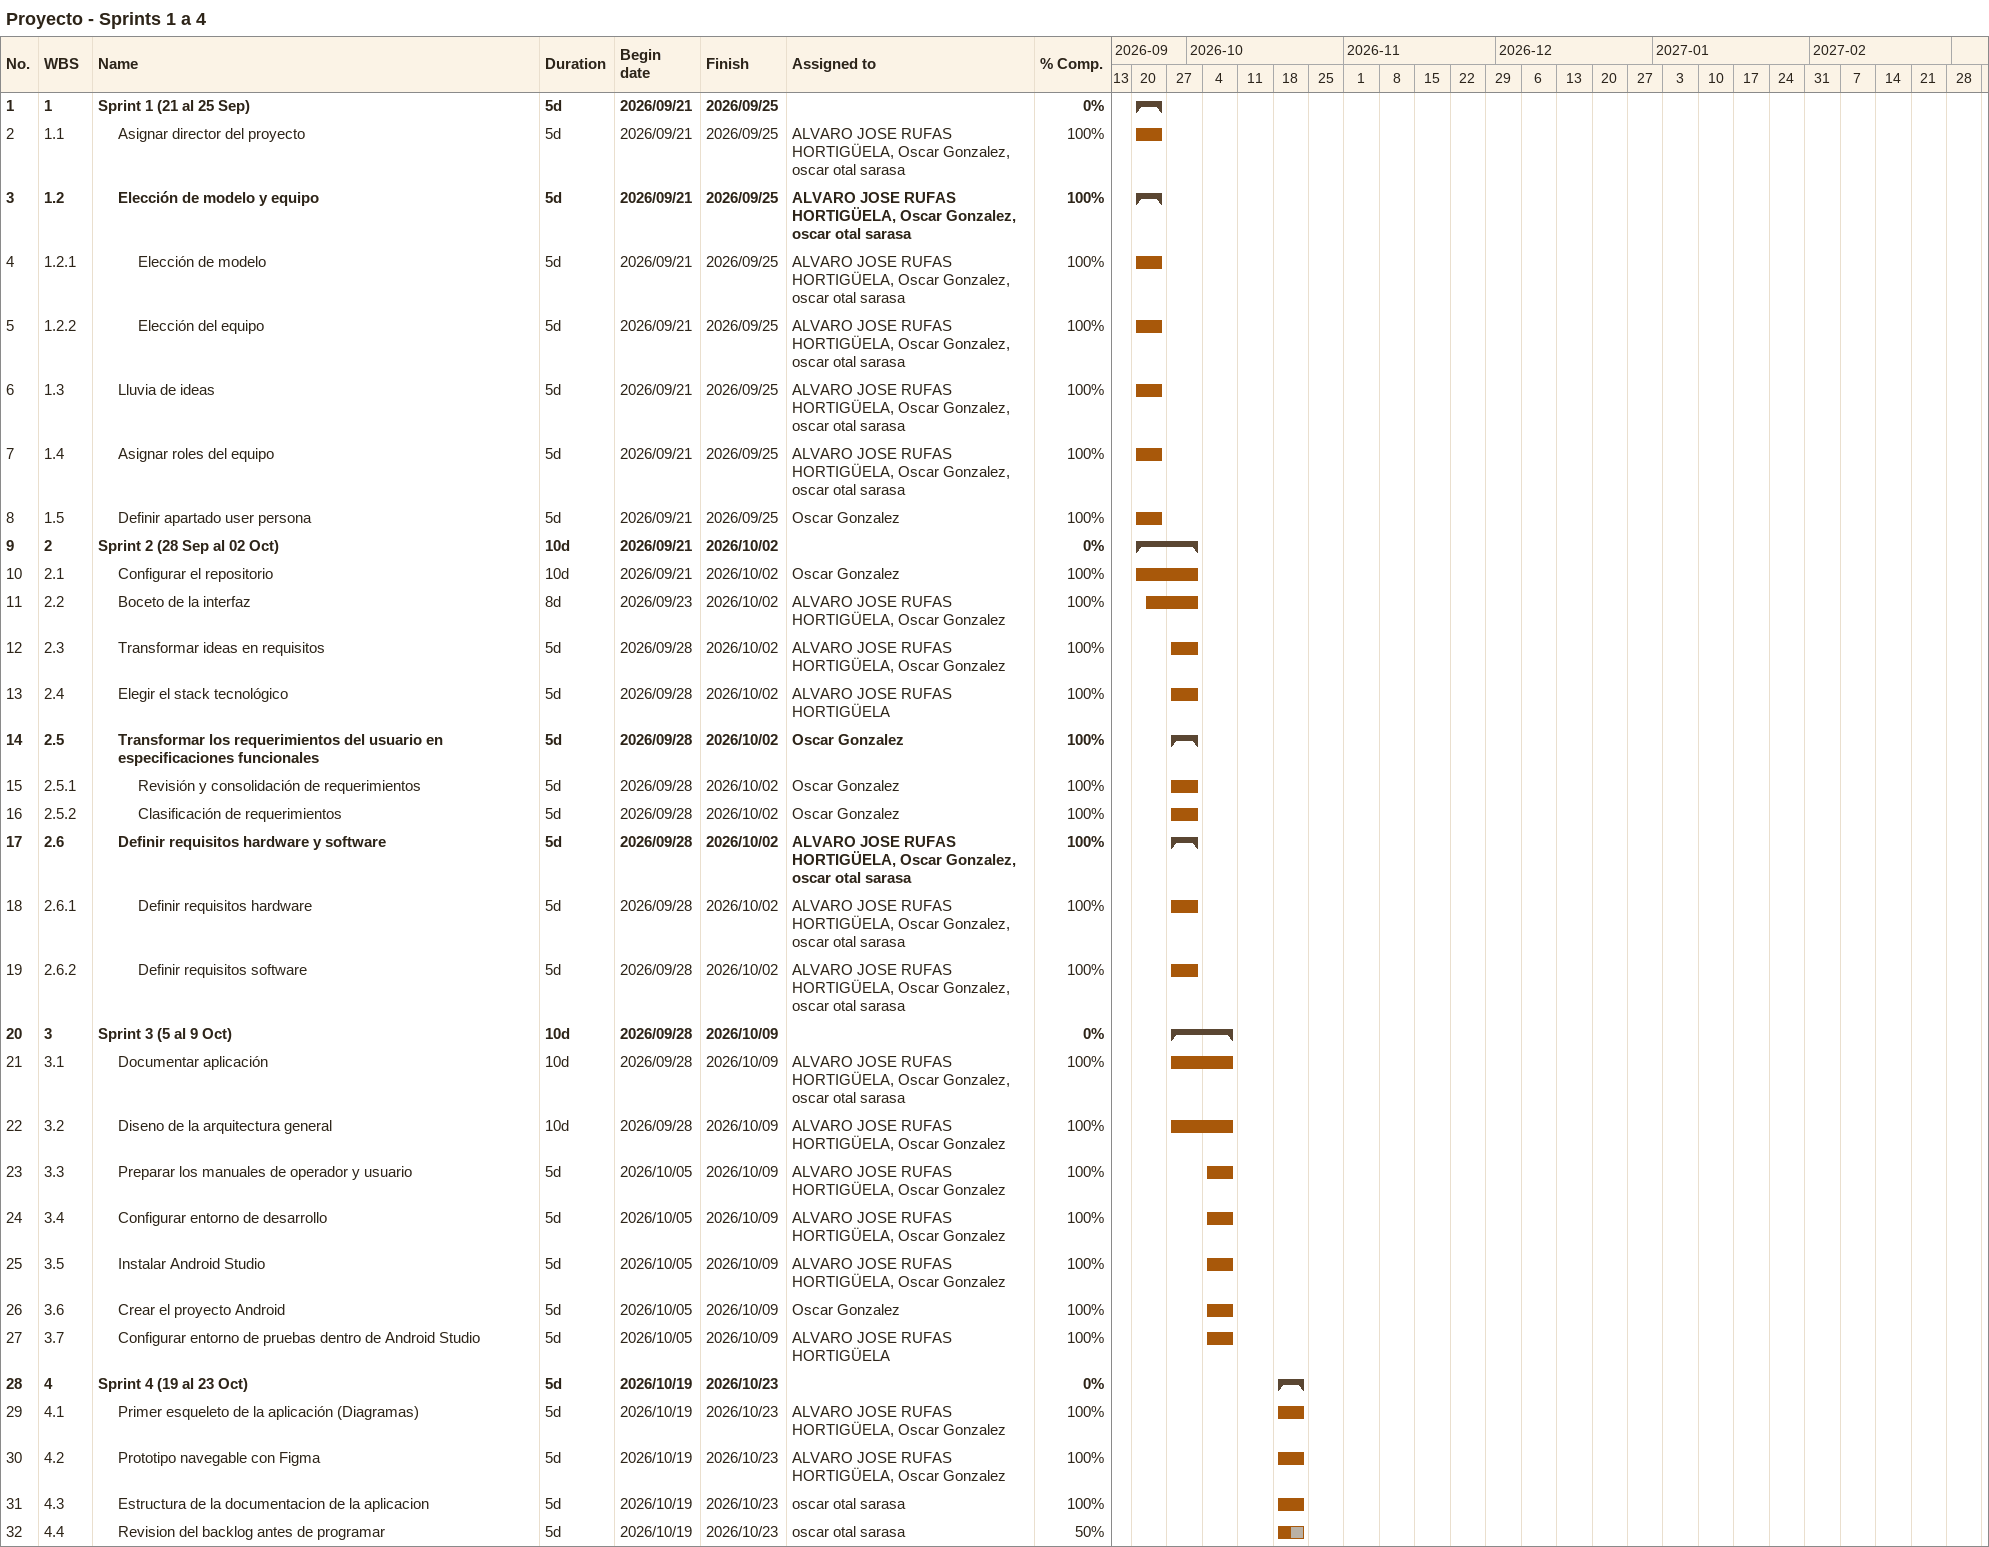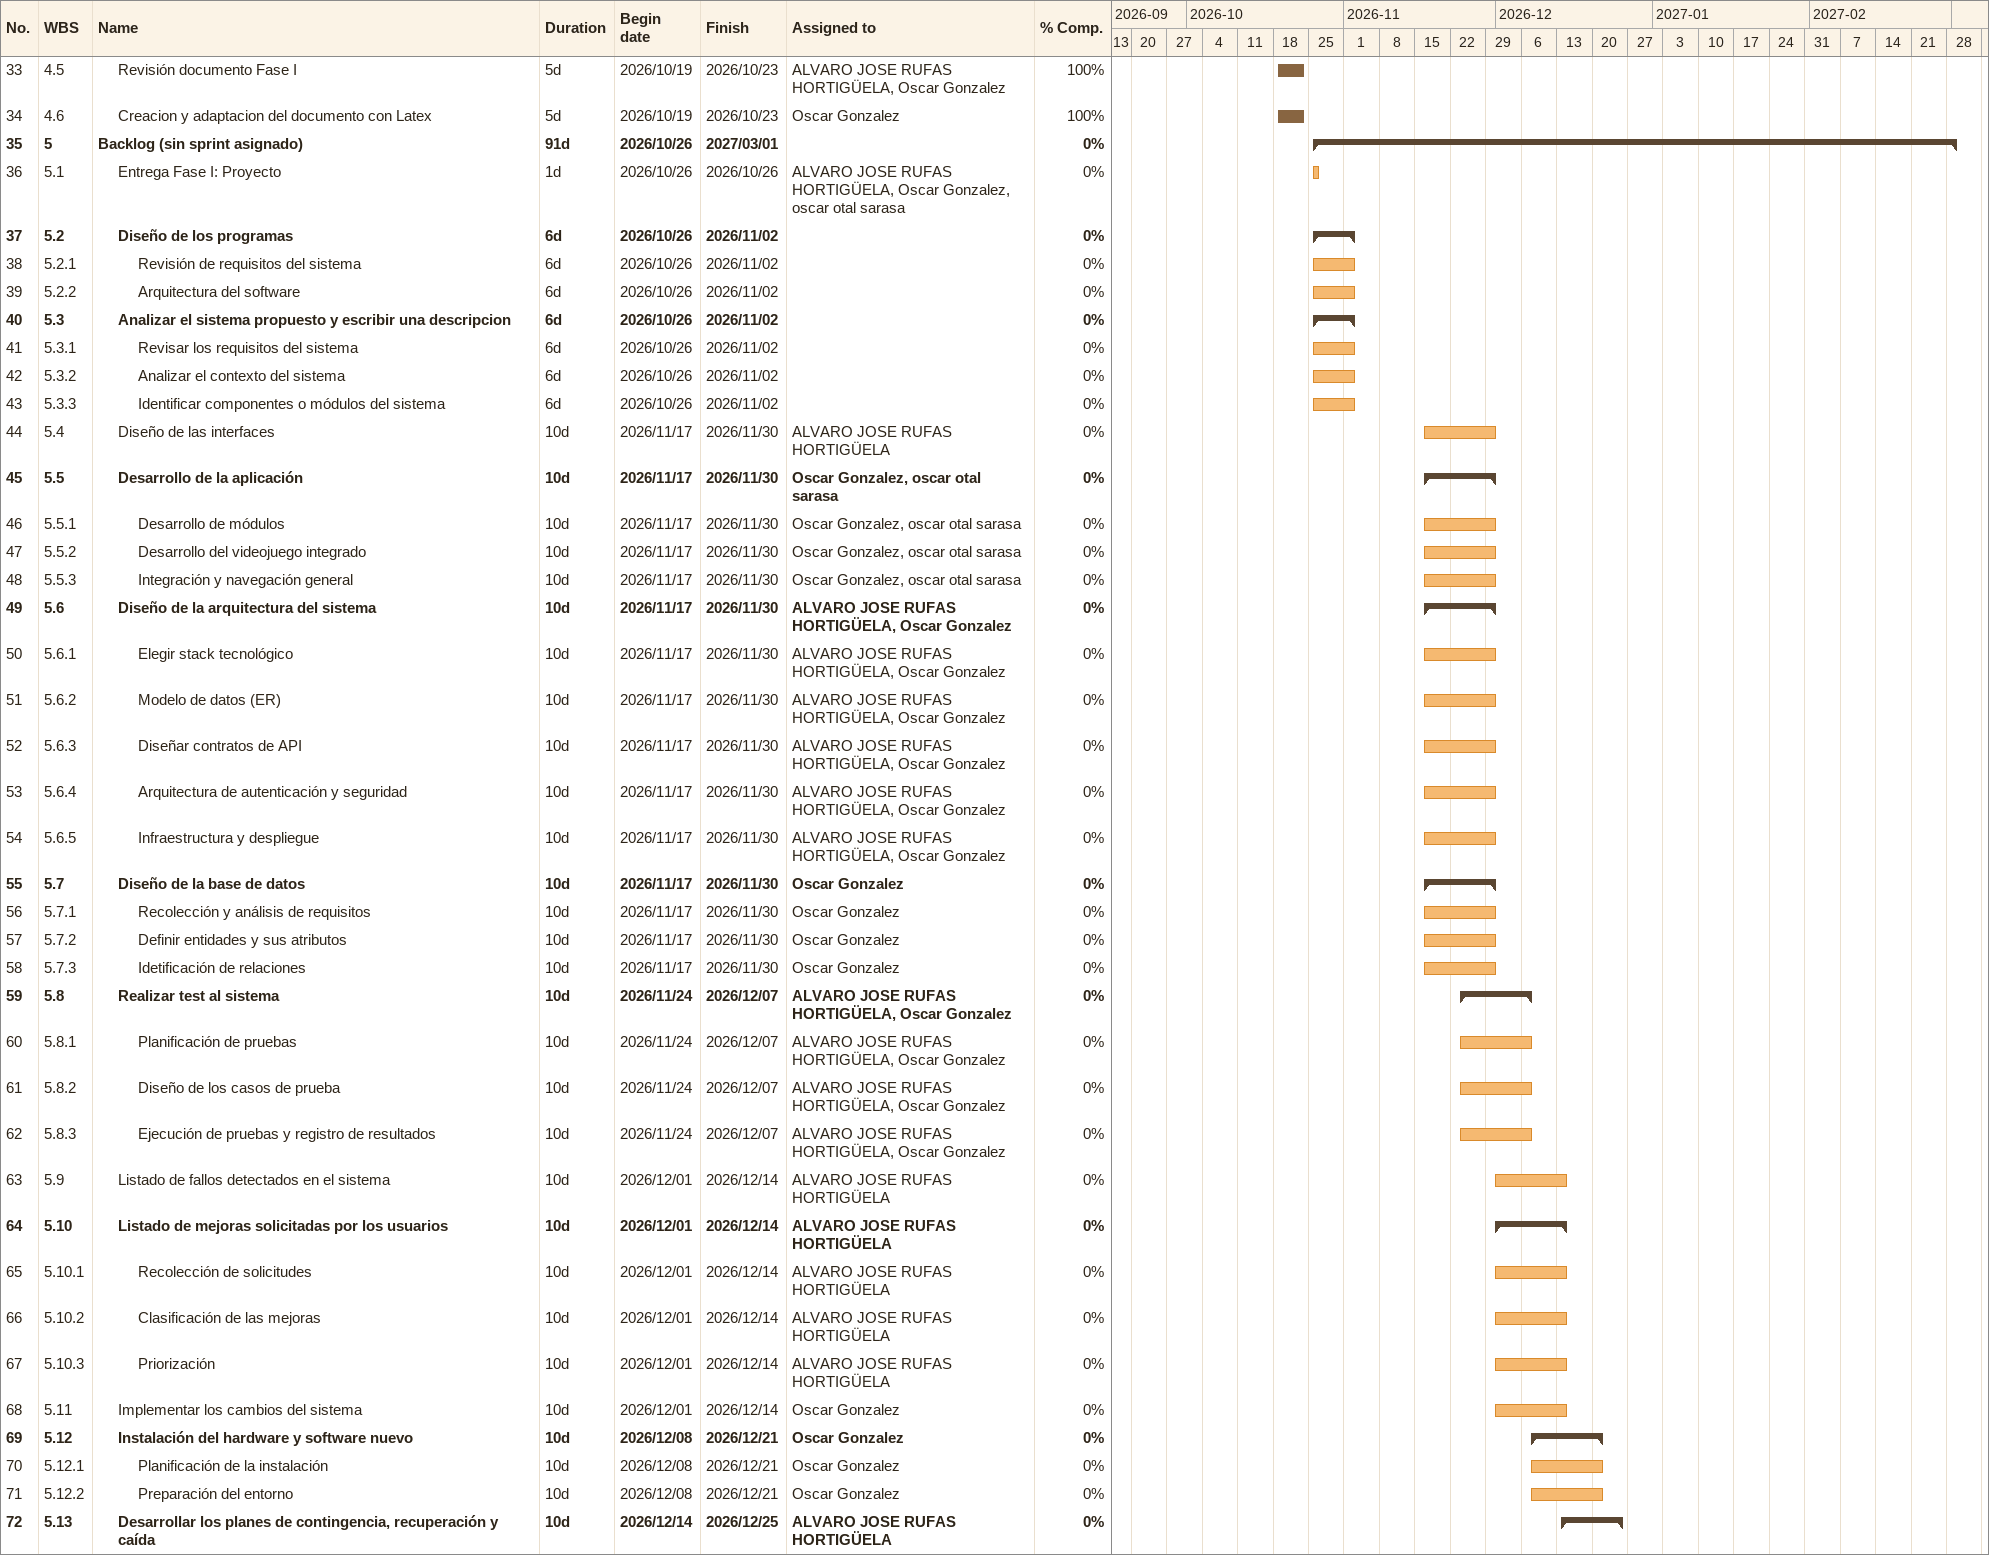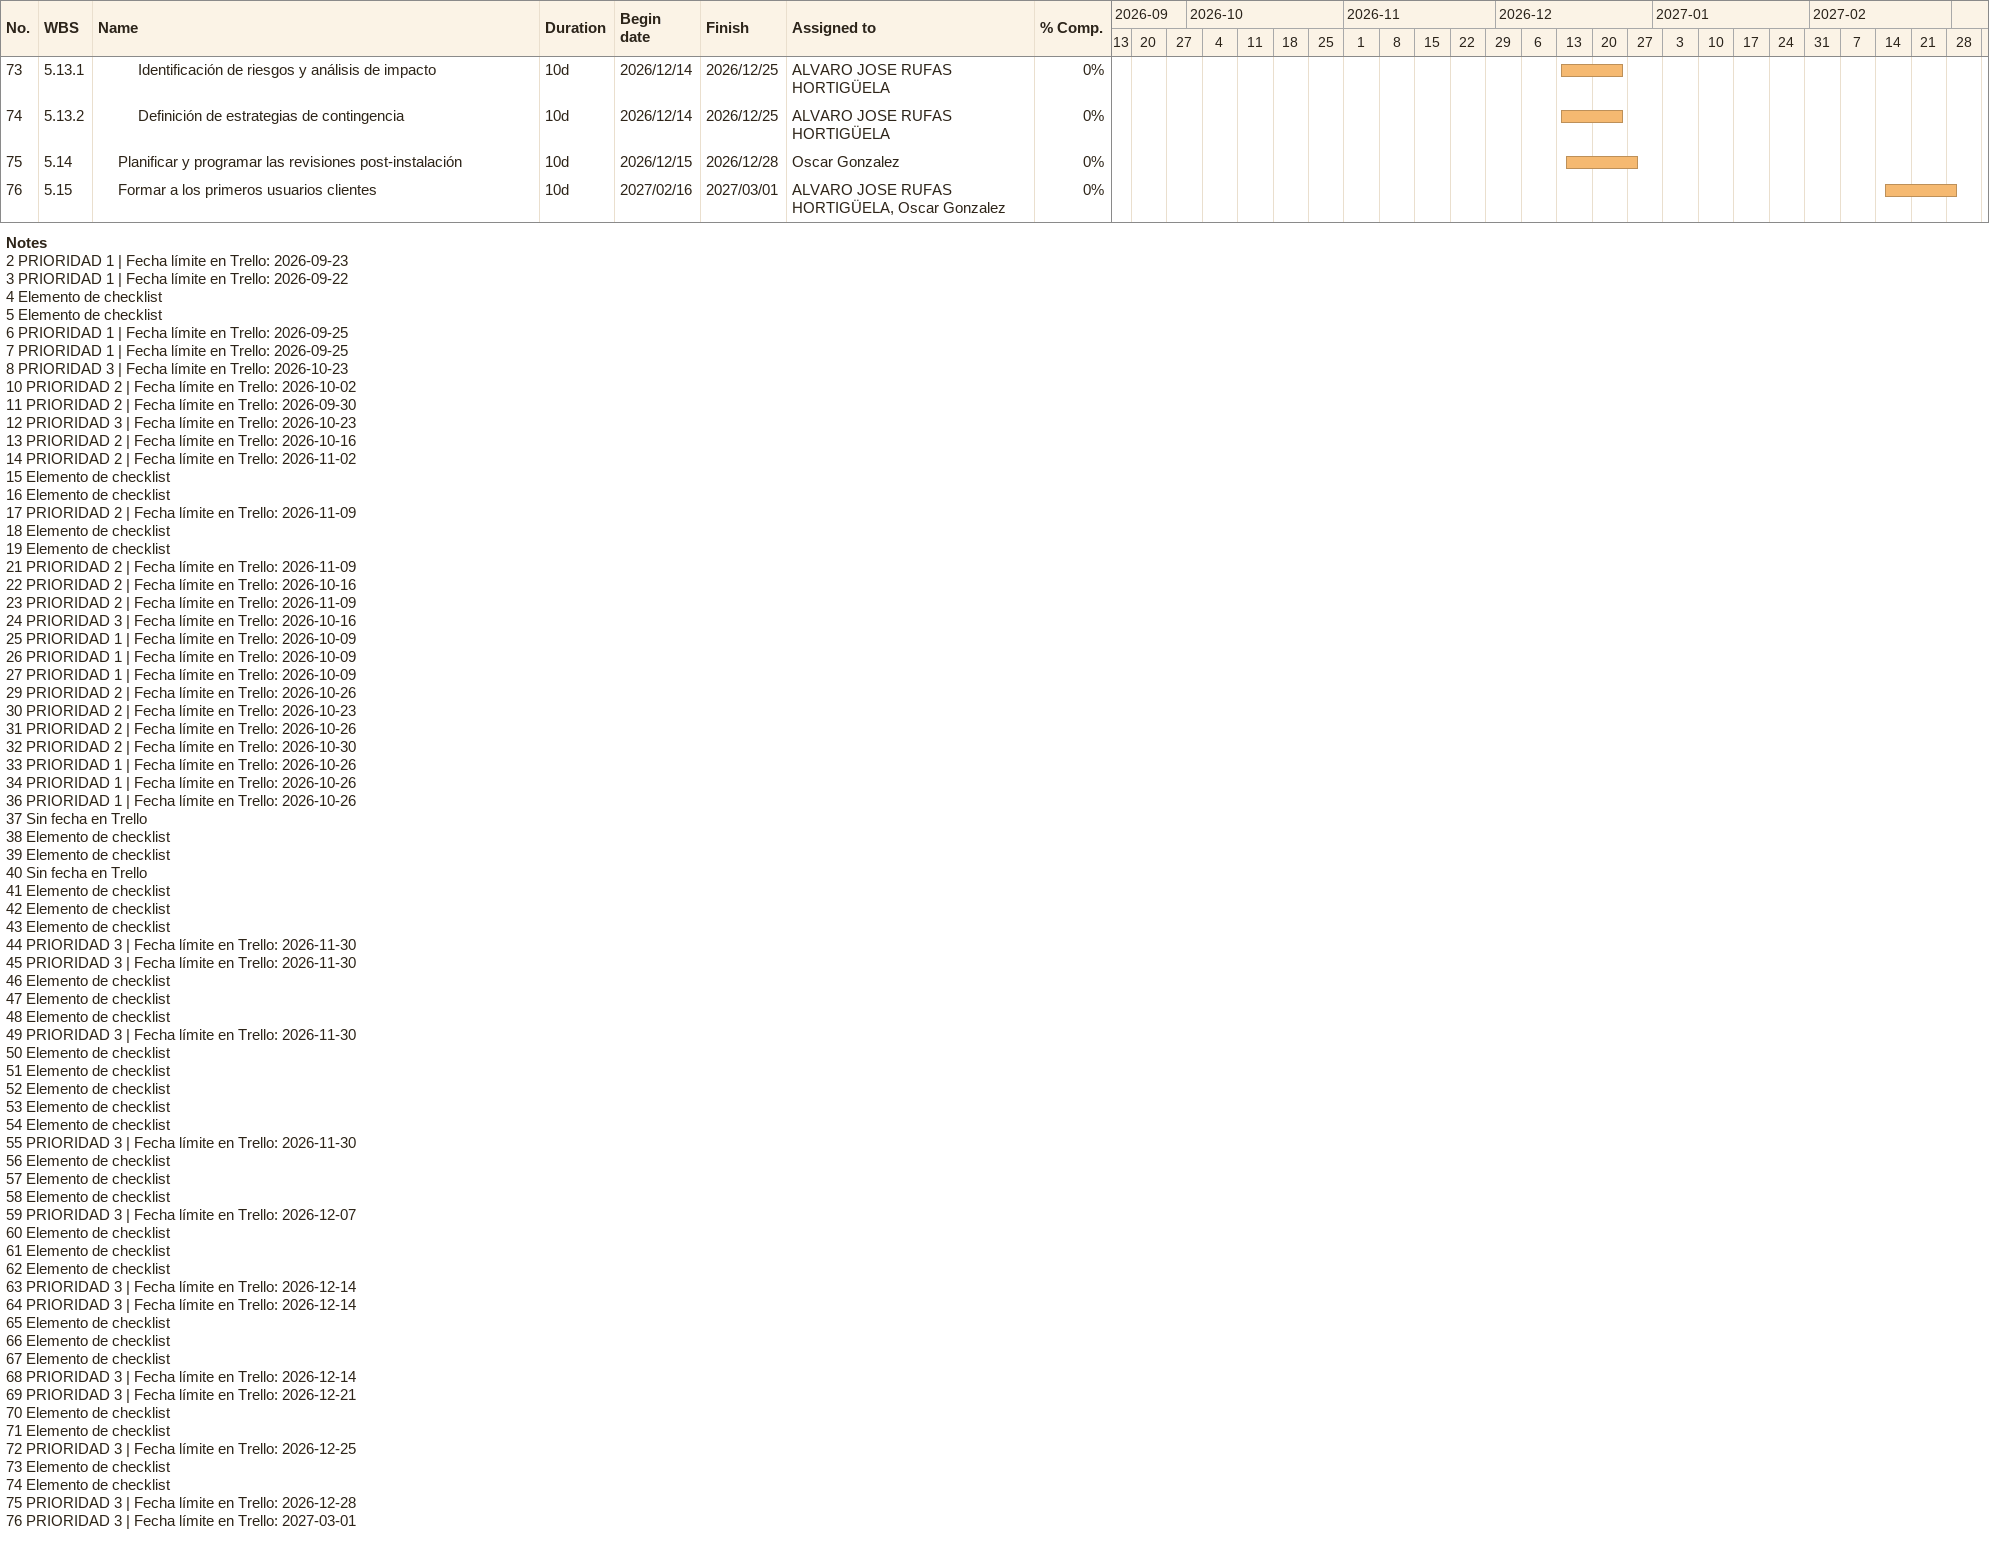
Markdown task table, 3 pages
Proyecto - Sprints 1 a 4

| ID | WBS | Task | Duration | Start | Finish | Resources | % complete |
|---|---|---|---|---|---|---|---|
| 1 | 1 | **Sprint 1 (21 al 25 Sep)** | 5d | 2026-09-21 | 2026-09-25 |  | 0 |
| 2 | 1.1 | Asignar director del proyecto | 5d | 2026-09-21 | 2026-09-25 | ALVARO JOSE RUFAS HORTIGÜELA, Oscar Gonzalez, oscar otal sarasa | 100 |
| 3 | 1.2 | **Elección de modelo y equipo** | 5d | 2026-09-21 | 2026-09-25 | ALVARO JOSE RUFAS HORTIGÜELA, Oscar Gonzalez, oscar otal sarasa | 100 |
| 4 | 1.2.1 | Elección de modelo | 5d | 2026-09-21 | 2026-09-25 | ALVARO JOSE RUFAS HORTIGÜELA, Oscar Gonzalez, oscar otal sarasa | 100 |
| 5 | 1.2.2 | Elección del equipo | 5d | 2026-09-21 | 2026-09-25 | ALVARO JOSE RUFAS HORTIGÜELA, Oscar Gonzalez, oscar otal sarasa | 100 |
| 6 | 1.3 | Lluvia de ideas | 5d | 2026-09-21 | 2026-09-25 | ALVARO JOSE RUFAS HORTIGÜELA, Oscar Gonzalez, oscar otal sarasa | 100 |
| 7 | 1.4 | Asignar roles del equipo | 5d | 2026-09-21 | 2026-09-25 | ALVARO JOSE RUFAS HORTIGÜELA, Oscar Gonzalez, oscar otal sarasa | 100 |
| 8 | 1.5 | Definir apartado user persona | 5d | 2026-09-21 | 2026-09-25 | Oscar Gonzalez | 100 |
| 9 | 2 | **Sprint 2 (28 Sep al 02 Oct)** | 10d | 2026-09-21 | 2026-10-02 |  | 0 |
| 10 | 2.1 | Configurar el repositorio | 10d | 2026-09-21 | 2026-10-02 | Oscar Gonzalez | 100 |
| 11 | 2.2 | Boceto de la interfaz | 8d | 2026-09-23 | 2026-10-02 | ALVARO JOSE RUFAS HORTIGÜELA, Oscar Gonzalez | 100 |
| 12 | 2.3 | Transformar ideas en requisitos | 5d | 2026-09-28 | 2026-10-02 | ALVARO JOSE RUFAS HORTIGÜELA, Oscar Gonzalez | 100 |
| 13 | 2.4 | Elegir el stack tecnológico | 5d | 2026-09-28 | 2026-10-02 | ALVARO JOSE RUFAS HORTIGÜELA | 100 |
| 14 | 2.5 | **Transformar los requerimientos del usuario en especificaciones funcionales** | 5d | 2026-09-28 | 2026-10-02 | Oscar Gonzalez | 100 |
| 15 | 2.5.1 | Revisión y consolidación de requerimientos | 5d | 2026-09-28 | 2026-10-02 | Oscar Gonzalez | 100 |
| 16 | 2.5.2 | Clasificación de requerimientos | 5d | 2026-09-28 | 2026-10-02 | Oscar Gonzalez | 100 |
| 17 | 2.6 | **Definir requisitos hardware y software** | 5d | 2026-09-28 | 2026-10-02 | ALVARO JOSE RUFAS HORTIGÜELA, Oscar Gonzalez, oscar otal sarasa | 100 |
| 18 | 2.6.1 | Definir requisitos hardware | 5d | 2026-09-28 | 2026-10-02 | ALVARO JOSE RUFAS HORTIGÜELA, Oscar Gonzalez, oscar otal sarasa | 100 |
| 19 | 2.6.2 | Definir requisitos software | 5d | 2026-09-28 | 2026-10-02 | ALVARO JOSE RUFAS HORTIGÜELA, Oscar Gonzalez, oscar otal sarasa | 100 |
| 20 | 3 | **Sprint 3 (5 al 9 Oct)** | 10d | 2026-09-28 | 2026-10-09 |  | 0 |
| 21 | 3.1 | Documentar aplicación | 10d | 2026-09-28 | 2026-10-09 | ALVARO JOSE RUFAS HORTIGÜELA, Oscar Gonzalez, oscar otal sarasa | 100 |
| 22 | 3.2 | Diseno de la arquitectura general | 10d | 2026-09-28 | 2026-10-09 | ALVARO JOSE RUFAS HORTIGÜELA, Oscar Gonzalez | 100 |
| 23 | 3.3 | Preparar los manuales de operador y usuario | 5d | 2026-10-05 | 2026-10-09 | ALVARO JOSE RUFAS HORTIGÜELA, Oscar Gonzalez | 100 |
| 24 | 3.4 | Configurar entorno de desarrollo | 5d | 2026-10-05 | 2026-10-09 | ALVARO JOSE RUFAS HORTIGÜELA, Oscar Gonzalez | 100 |
| 25 | 3.5 | Instalar Android Studio | 5d | 2026-10-05 | 2026-10-09 | ALVARO JOSE RUFAS HORTIGÜELA, Oscar Gonzalez | 100 |
| 26 | 3.6 | Crear el proyecto Android | 5d | 2026-10-05 | 2026-10-09 | Oscar Gonzalez | 100 |
| 27 | 3.7 | Configurar entorno de pruebas dentro de Android Studio | 5d | 2026-10-05 | 2026-10-09 | ALVARO JOSE RUFAS HORTIGÜELA | 100 |
| 28 | 4 | **Sprint 4 (19 al 23 Oct)** | 5d | 2026-10-19 | 2026-10-23 |  | 0 |
| 29 | 4.1 | Primer esqueleto de la aplicación (Diagramas) | 5d | 2026-10-19 | 2026-10-23 | ALVARO JOSE RUFAS HORTIGÜELA, Oscar Gonzalez | 100 |
| 30 | 4.2 | Prototipo navegable con Figma | 5d | 2026-10-19 | 2026-10-23 | ALVARO JOSE RUFAS HORTIGÜELA, Oscar Gonzalez | 100 |
| 31 | 4.3 | Estructura de la documentacion de la aplicacion | 5d | 2026-10-19 | 2026-10-23 | oscar otal sarasa | 100 |
| 32 | 4.4 | Revision del backlog antes de programar | 5d | 2026-10-19 | 2026-10-23 | oscar otal sarasa | 50 |
| 33 | 4.5 | Revisión documento Fase I | 5d | 2026-10-19 | 2026-10-23 | ALVARO JOSE RUFAS HORTIGÜELA, Oscar Gonzalez | 100 |
| 34 | 4.6 | Creacion y adaptacion del documento con Latex | 5d | 2026-10-19 | 2026-10-23 | Oscar Gonzalez | 100 |
| 35 | 5 | **Backlog (sin sprint asignado)** | 91d | 2026-10-26 | 2027-03-01 |  | 0 |
| 36 | 5.1 | Entrega Fase I: Proyecto | 1d | 2026-10-26 | 2026-10-26 | ALVARO JOSE RUFAS HORTIGÜELA, Oscar Gonzalez, oscar otal sarasa | 0 |
| 37 | 5.2 | **Diseño de los programas** | 6d | 2026-10-26 | 2026-11-02 |  | 0 |
| 38 | 5.2.1 | Revisión de requisitos del sistema | 6d | 2026-10-26 | 2026-11-02 |  | 0 |
| 39 | 5.2.2 | Arquitectura del software | 6d | 2026-10-26 | 2026-11-02 |  | 0 |
| 40 | 5.3 | **Analizar el sistema propuesto y escribir una descripcion** | 6d | 2026-10-26 | 2026-11-02 |  | 0 |
| 41 | 5.3.1 | Revisar los requisitos del sistema | 6d | 2026-10-26 | 2026-11-02 |  | 0 |
| 42 | 5.3.2 | Analizar el contexto del sistema | 6d | 2026-10-26 | 2026-11-02 |  | 0 |
| 43 | 5.3.3 | Identificar componentes o módulos del sistema | 6d | 2026-10-26 | 2026-11-02 |  | 0 |
| 44 | 5.4 | Diseño de las interfaces | 10d | 2026-11-17 | 2026-11-30 | ALVARO JOSE RUFAS HORTIGÜELA | 0 |
| 45 | 5.5 | **Desarrollo de la aplicación** | 10d | 2026-11-17 | 2026-11-30 | Oscar Gonzalez, oscar otal sarasa | 0 |
| 46 | 5.5.1 | Desarrollo de módulos | 10d | 2026-11-17 | 2026-11-30 | Oscar Gonzalez, oscar otal sarasa | 0 |
| 47 | 5.5.2 | Desarrollo del videojuego integrado | 10d | 2026-11-17 | 2026-11-30 | Oscar Gonzalez, oscar otal sarasa | 0 |
| 48 | 5.5.3 | Integración y navegación general | 10d | 2026-11-17 | 2026-11-30 | Oscar Gonzalez, oscar otal sarasa | 0 |
| 49 | 5.6 | **Diseño de la arquitectura del sistema** | 10d | 2026-11-17 | 2026-11-30 | ALVARO JOSE RUFAS HORTIGÜELA, Oscar Gonzalez | 0 |
| 50 | 5.6.1 | Elegir stack tecnológico | 10d | 2026-11-17 | 2026-11-30 | ALVARO JOSE RUFAS HORTIGÜELA, Oscar Gonzalez | 0 |
| 51 | 5.6.2 | Modelo de datos (ER) | 10d | 2026-11-17 | 2026-11-30 | ALVARO JOSE RUFAS HORTIGÜELA, Oscar Gonzalez | 0 |
| 52 | 5.6.3 | Diseñar contratos de API | 10d | 2026-11-17 | 2026-11-30 | ALVARO JOSE RUFAS HORTIGÜELA, Oscar Gonzalez | 0 |
| 53 | 5.6.4 | Arquitectura de autenticación y seguridad | 10d | 2026-11-17 | 2026-11-30 | ALVARO JOSE RUFAS HORTIGÜELA, Oscar Gonzalez | 0 |
| 54 | 5.6.5 | Infraestructura y despliegue | 10d | 2026-11-17 | 2026-11-30 | ALVARO JOSE RUFAS HORTIGÜELA, Oscar Gonzalez | 0 |
| 55 | 5.7 | **Diseño de la base de datos** | 10d | 2026-11-17 | 2026-11-30 | Oscar Gonzalez | 0 |
| 56 | 5.7.1 | Recolección y análisis de requisitos | 10d | 2026-11-17 | 2026-11-30 | Oscar Gonzalez | 0 |
| 57 | 5.7.2 | Definir entidades y sus atributos | 10d | 2026-11-17 | 2026-11-30 | Oscar Gonzalez | 0 |
| 58 | 5.7.3 | Idetificación de relaciones | 10d | 2026-11-17 | 2026-11-30 | Oscar Gonzalez | 0 |
| 59 | 5.8 | **Realizar test al sistema** | 10d | 2026-11-24 | 2026-12-07 | ALVARO JOSE RUFAS HORTIGÜELA, Oscar Gonzalez | 0 |
| 60 | 5.8.1 | Planificación de pruebas | 10d | 2026-11-24 | 2026-12-07 | ALVARO JOSE RUFAS HORTIGÜELA, Oscar Gonzalez | 0 |
| 61 | 5.8.2 | Diseño de los casos de prueba | 10d | 2026-11-24 | 2026-12-07 | ALVARO JOSE RUFAS HORTIGÜELA, Oscar Gonzalez | 0 |
| 62 | 5.8.3 | Ejecución de pruebas y registro de resultados | 10d | 2026-11-24 | 2026-12-07 | ALVARO JOSE RUFAS HORTIGÜELA, Oscar Gonzalez | 0 |
| 63 | 5.9 | Listado de fallos detectados en el sistema | 10d | 2026-12-01 | 2026-12-14 | ALVARO JOSE RUFAS HORTIGÜELA | 0 |
| 64 | 5.10 | **Listado de mejoras solicitadas por los usuarios** | 10d | 2026-12-01 | 2026-12-14 | ALVARO JOSE RUFAS HORTIGÜELA | 0 |
| 65 | 5.10.1 | Recolección de solicitudes | 10d | 2026-12-01 | 2026-12-14 | ALVARO JOSE RUFAS HORTIGÜELA | 0 |
| 66 | 5.10.2 | Clasificación de las mejoras | 10d | 2026-12-01 | 2026-12-14 | ALVARO JOSE RUFAS HORTIGÜELA | 0 |
| 67 | 5.10.3 | Priorización | 10d | 2026-12-01 | 2026-12-14 | ALVARO JOSE RUFAS HORTIGÜELA | 0 |
| 68 | 5.11 | Implementar los cambios del sistema | 10d | 2026-12-01 | 2026-12-14 | Oscar Gonzalez | 0 |
| 69 | 5.12 | **Instalación del hardware y software nuevo** | 10d | 2026-12-08 | 2026-12-21 | Oscar Gonzalez | 0 |
| 70 | 5.12.1 | Planificación de la instalación | 10d | 2026-12-08 | 2026-12-21 | Oscar Gonzalez | 0 |
| 71 | 5.12.2 | Preparación del entorno | 10d | 2026-12-08 | 2026-12-21 | Oscar Gonzalez | 0 |
| 72 | 5.13 | **Desarrollar los planes de contingencia, recuperación y caída** | 10d | 2026-12-14 | 2026-12-25 | ALVARO JOSE RUFAS HORTIGÜELA | 0 |
| 73 | 5.13.1 | Identificación de riesgos y análisis de impacto | 10d | 2026-12-14 | 2026-12-25 | ALVARO JOSE RUFAS HORTIGÜELA | 0 |
| 74 | 5.13.2 | Definición de estrategias de contingencia | 10d | 2026-12-14 | 2026-12-25 | ALVARO JOSE RUFAS HORTIGÜELA | 0 |
| 75 | 5.14 | Planificar y programar las revisiones post-instalación | 10d | 2026-12-15 | 2026-12-28 | Oscar Gonzalez | 0 |
| 76 | 5.15 | Formar a los primeros usuarios clientes | 10d | 2027-02-16 | 2027-03-01 | ALVARO JOSE RUFAS HORTIGÜELA, Oscar Gonzalez | 0 |

Notes
- 2: PRIORIDAD 1 | Fecha límite en Trello: 2026-09-23
- 3: PRIORIDAD 1 | Fecha límite en Trello: 2026-09-22
- 4: Elemento de checklist
- 5: Elemento de checklist
- 6: PRIORIDAD 1 | Fecha límite en Trello: 2026-09-25
- 7: PRIORIDAD 1 | Fecha límite en Trello: 2026-09-25
- 8: PRIORIDAD 3 | Fecha límite en Trello: 2026-10-23
- 10: PRIORIDAD 2 | Fecha límite en Trello: 2026-10-02
- 11: PRIORIDAD 2 | Fecha límite en Trello: 2026-09-30
- 12: PRIORIDAD 3 | Fecha límite en Trello: 2026-10-23
- 13: PRIORIDAD 2 | Fecha límite en Trello: 2026-10-16
- 14: PRIORIDAD 2 | Fecha límite en Trello: 2026-11-02
- 15: Elemento de checklist
- 16: Elemento de checklist
- 17: PRIORIDAD 2 | Fecha límite en Trello: 2026-11-09
- 18: Elemento de checklist
- 19: Elemento de checklist
- 21: PRIORIDAD 2 | Fecha límite en Trello: 2026-11-09
- 22: PRIORIDAD 2 | Fecha límite en Trello: 2026-10-16
- 23: PRIORIDAD 2 | Fecha límite en Trello: 2026-11-09
- 24: PRIORIDAD 3 | Fecha límite en Trello: 2026-10-16
- 25: PRIORIDAD 1 | Fecha límite en Trello: 2026-10-09
- 26: PRIORIDAD 1 | Fecha límite en Trello: 2026-10-09
- 27: PRIORIDAD 1 | Fecha límite en Trello: 2026-10-09
- 29: PRIORIDAD 2 | Fecha límite en Trello: 2026-10-26
- 30: PRIORIDAD 2 | Fecha límite en Trello: 2026-10-23
- 31: PRIORIDAD 2 | Fecha límite en Trello: 2026-10-26
- 32: PRIORIDAD 2 | Fecha límite en Trello: 2026-10-30
- 33: PRIORIDAD 1 | Fecha límite en Trello: 2026-10-26
- 34: PRIORIDAD 1 | Fecha límite en Trello: 2026-10-26
- 36: PRIORIDAD 1 | Fecha límite en Trello: 2026-10-26
- 37: Sin fecha en Trello
- 38: Elemento de checklist
- 39: Elemento de checklist
- 40: Sin fecha en Trello
- 41: Elemento de checklist
- 42: Elemento de checklist
- 43: Elemento de checklist
- 44: PRIORIDAD 3 | Fecha límite en Trello: 2026-11-30
- 45: PRIORIDAD 3 | Fecha límite en Trello: 2026-11-30
- 46: Elemento de checklist
- 47: Elemento de checklist
- 48: Elemento de checklist
- 49: PRIORIDAD 3 | Fecha límite en Trello: 2026-11-30
- 50: Elemento de checklist
- 51: Elemento de checklist
- 52: Elemento de checklist
- 53: Elemento de checklist
- 54: Elemento de checklist
- 55: PRIORIDAD 3 | Fecha límite en Trello: 2026-11-30
- 56: Elemento de checklist
- 57: Elemento de checklist
- 58: Elemento de checklist
- 59: PRIORIDAD 3 | Fecha límite en Trello: 2026-12-07
- 60: Elemento de checklist
- 61: Elemento de checklist
- 62: Elemento de checklist
- 63: PRIORIDAD 3 | Fecha límite en Trello: 2026-12-14
- 64: PRIORIDAD 3 | Fecha límite en Trello: 2026-12-14
- 65: Elemento de checklist
- 66: Elemento de checklist
- 67: Elemento de checklist
- 68: PRIORIDAD 3 | Fecha límite en Trello: 2026-12-14
- 69: PRIORIDAD 3 | Fecha límite en Trello: 2026-12-21
- 70: Elemento de checklist
- 71: Elemento de checklist
- 72: PRIORIDAD 3 | Fecha límite en Trello: 2026-12-25
- 73: Elemento de checklist
- 74: Elemento de checklist
- 75: PRIORIDAD 3 | Fecha límite en Trello: 2026-12-28
- 76: PRIORIDAD 3 | Fecha límite en Trello: 2027-03-01
